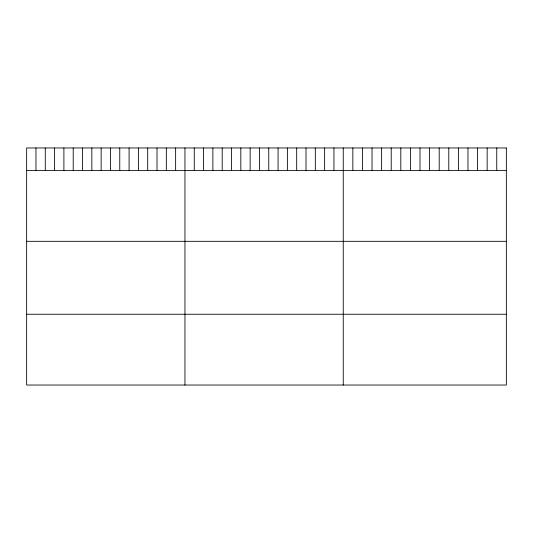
<?xml version="1.0" encoding="UTF-8"?>
<svg xmlns="http://www.w3.org/2000/svg" width="533" height="533" viewBox="0 0 533 533"><rect width="100%" height="100%" fill="white"/><g stroke="black" fill="none" stroke-linecap="round" stroke-linejoin="round"><path stroke-width="0.8" d="M26.65 170.533L506.35 170.533M26.65 241.316L506.35 241.316M26.65 314.25L506.35 314.25M496.756 147.967L496.756 170.533M487.162 147.967L487.162 170.533M477.568 147.967L477.568 170.533M467.974 147.967L467.974 170.533M458.38 147.967L458.38 170.533M448.786 147.967L448.786 170.533M439.192 147.967L439.192 170.533M429.598 147.967L429.598 170.533M420.004 147.967L420.004 170.533M410.41 147.967L410.41 170.533M400.816 147.967L400.816 170.533M391.222 147.967L391.222 170.533M381.628 147.967L381.628 170.533M372.034 147.967L372.034 170.533M362.44 147.967L362.44 170.533M352.846 147.967L352.846 170.533M343.252 147.967L343.252 385.033M333.938 147.967L333.938 170.533M324.63 147.967L324.63 170.533M315.316 147.967L315.316 170.533M306.002 147.967L306.002 170.533M296.694 147.967L296.694 170.533M287.38 147.967L287.38 170.533M278.066 147.967L278.066 170.533M268.759 147.967L268.759 170.533M259.444 147.967L259.444 170.533M250.137 147.967L250.137 170.533M240.823 147.967L240.823 170.533M231.509 147.967L231.509 170.533M222.201 147.967L222.201 170.533M212.887 147.967L212.887 170.533M203.573 147.967L203.573 170.533M194.265 147.967L194.265 170.533M184.951 147.967L184.951 385.033M175.637 147.967L175.637 170.533M166.329 147.967L166.329 170.533M157.015 147.967L157.015 170.533M147.701 147.967L147.701 170.533M138.393 147.967L138.393 170.533M129.079 147.967L129.079 170.533M119.765 147.967L119.765 170.533M110.458 147.967L110.458 170.533M101.143 147.967L101.143 170.533M91.836 147.967L91.836 170.533M82.522 147.967L82.522 170.533M73.208 147.967L73.208 170.533M63.9 147.967L63.9 170.533M54.586 147.967L54.586 170.533M45.272 147.967L45.272 170.533M35.964 147.967L35.964 170.533M506.35 147.967L26.65 147.967L26.65 385.033L506.35 385.033L506.35 147.967"/></g></svg>
